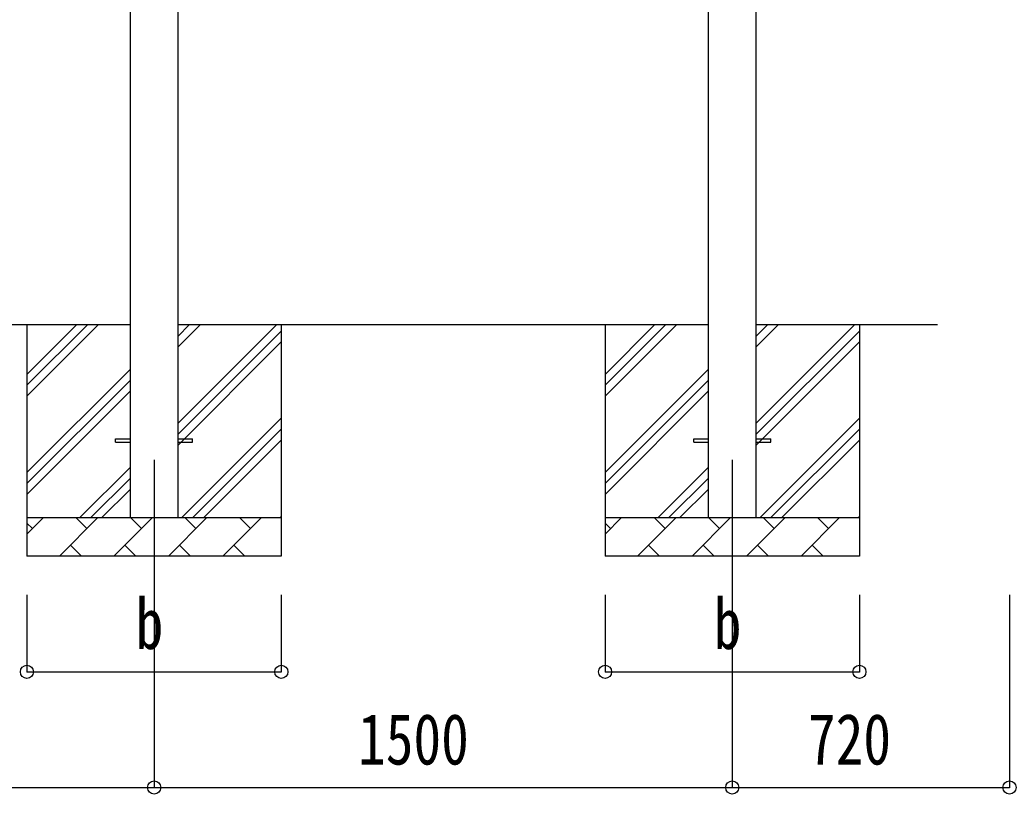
# Model space of a CAD drawing. Units: millimetres, scale not verified. Extents: x -16820 to 16820, y -11880 to 11880.
# Drawn here: x -215 to 2370, y -6301 to -4293 of the extents above; entities that cross this region are included whole.
import ezdxf
from ezdxf.enums import TextEntityAlignment as Align

# ---------------------------------------------------------------- set-up
doc = ezdxf.new("R2010")
doc.units = ezdxf.units.MM
doc.header["$LTSCALE"] = 50
for name, color, linetype in [('0-3_YKK_12', 2, 'Continuous'), ('0-4_YKK_13', 4, 'Continuous'), ('0-5_YKK_A1', 4, 'Continuous'), ('0-6_YKK_D', 6, 'Continuous')]:
    doc.layers.add(name, color=color, linetype=linetype)
doc.styles.add('ＭＳ ゴシック', font='')
doc.styles.get('ＭＳ ゴシック').set_extended_font_data('MS Gothic')

msp = doc.modelspace()

# ---------------------------------------------------------------- linework, layer by layer
at = {"layer": '0-3_YKK_12'}
for p, q in [((133.6, -5433.85), (133.6, -5933.85)), ((1633.6, -5433.85), (1633.6, -5933.85))]:
    msp.add_line(p, q, dxfattribs=at)
at = {"layer": '0-4_YKK_13'}
for p, q in [((33.6, -5379.35), (71.1, -5379.35)), ((33.6, -5388.35), (33.6, -5379.35)), ((33.6, -5388.35), (71.1, -5388.35)), ((196.1, -5379.35), (233.6, -5379.35)), ((196.1, -5388.35), (233.6, -5388.35)), ((233.6, -5388.35), (233.6, -5379.35)), ((1533.6, -5379.35), (1571.1, -5379.35)), ((1533.6, -5388.35), (1533.6, -5379.35)), ((1533.6, -5388.35), (1571.1, -5388.35)), ((1696.1, -5379.35), (1733.6, -5379.35)), ((1696.1, -5388.35), (1733.6, -5388.35)), ((1733.6, -5388.35), (1733.6, -5379.35))]:
    msp.add_line(p, q, dxfattribs=at)
at = {"layer": '0-5_YKK_A1'}
for p, q in [((1571.1, -2636.85), (1571.1, -5583.85)), ((1696.1, -5583.85), (1696.1, -2636.85)), ((71.1, -2686.85), (71.1, -5583.85)), ((196.1, -5583.85), (196.1, -2686.85)), ((71.1, -5083.85), (-1303.9, -5083.85)), ((-196.4, -5083.85), (-196.4, -5683.85)), ((-196.4, -5268.9), (-11.35, -5083.85)), ((-196.4, -5240.61), (-39.64, -5083.85)), ((-196.4, -5212.33), (-67.92, -5083.85)), ((1571.1, -5083.85), (196.1, -5083.85)), ((196.1, -5338.95), (451.2, -5083.85)), ((196.1, -5140.96), (253.21, -5083.85)), ((196.1, -5112.67), (224.92, -5083.85)), ((463.6, -5083.85), (463.6, -5683.85)), ((1303.6, -5083.85), (1303.6, -5683.85)), ((1303.6, -5268.9), (1488.65, -5083.85)), ((1303.6, -5240.61), (1460.36, -5083.85)), ((1303.6, -5212.33), (1432.08, -5083.85)), ((2165.96, -5083.85), (1696.1, -5083.85)), ((1696.1, -5338.95), (1951.2, -5083.85)), ((1696.1, -5140.96), (1753.21, -5083.85)), ((1696.1, -5112.67), (1724.92, -5083.85)), ((1963.6, -5083.85), (1963.6, -5683.85)), ((196.1, -5367.23), (463.6, -5099.73)), ((1696.1, -5367.23), (1963.6, -5099.73)), ((196.1, -5395.51), (463.6, -5128.01)), ((1696.1, -5395.51), (1963.6, -5128.01)), ((-196.4, -5466.89), (71.1, -5199.39)), ((1303.6, -5466.89), (1571.1, -5199.39)), ((-196.4, -5495.17), (71.1, -5227.67)), ((1303.6, -5495.17), (1571.1, -5227.67)), ((-196.4, -5523.46), (71.1, -5255.96)), ((1303.6, -5523.46), (1571.1, -5255.96)), ((205.76, -5583.85), (463.6, -5326)), ((1705.76, -5583.85), (1963.6, -5326)), ((234.04, -5583.85), (463.6, -5354.29)), ((1734.04, -5583.85), (1963.6, -5354.29)), ((262.32, -5583.85), (463.6, -5382.57)), ((1762.32, -5583.85), (1963.6, -5382.57)), ((-58.8, -5583.85), (71.1, -5453.95)), ((1441.2, -5583.85), (1571.1, -5453.95)), ((-30.52, -5583.85), (71.1, -5482.23)), ((1469.48, -5583.85), (1571.1, -5482.23)), ((-2.23, -5583.85), (71.1, -5510.51)), ((1497.77, -5583.85), (1571.1, -5510.51)), ((460.31, -5583.85), (463.6, -5580.56)), ((1960.31, -5583.85), (1963.6, -5580.56)), ((-196.4, -5583.85), (463.6, -5583.85)), ((-196.4, -5626.74), (-153.51, -5583.85)), ((-182.06, -5612.4), (-196.4, -5598.06)), ((-112.09, -5683.85), (-12.09, -5583.85)), ((-40.64, -5612.4), (-69.19, -5583.85)), ((29.33, -5683.85), (129.33, -5583.85)), ((100.78, -5612.4), (72.23, -5583.85)), ((170.76, -5683.85), (270.76, -5583.85)), ((242.2, -5612.4), (213.65, -5583.85)), ((312.18, -5683.85), (412.18, -5583.85)), ((383.62, -5612.4), (355.07, -5583.85)), ((1303.6, -5583.85), (1963.6, -5583.85)), ((1303.6, -5626.74), (1346.49, -5583.85)), ((1317.94, -5612.4), (1303.6, -5598.06)), ((1387.91, -5683.85), (1487.91, -5583.85)), ((1459.36, -5612.4), (1430.81, -5583.85)), ((1529.33, -5683.85), (1629.33, -5583.85)), ((1600.78, -5612.4), (1572.23, -5583.85)), ((1670.76, -5683.85), (1770.76, -5583.85)), ((1742.2, -5612.4), (1713.65, -5583.85)), ((1812.18, -5683.85), (1912.18, -5583.85)), ((1883.62, -5612.4), (1855.07, -5583.85)), ((-83.53, -5655.29), (-54.98, -5683.85)), ((57.89, -5655.29), (86.44, -5683.85)), ((199.31, -5655.29), (227.86, -5683.85)), ((340.73, -5655.29), (369.28, -5683.85)), ((1416.47, -5655.29), (1445.02, -5683.85)), ((1557.89, -5655.29), (1586.44, -5683.85)), ((1699.31, -5655.29), (1727.86, -5683.85)), ((1840.73, -5655.29), (1869.28, -5683.85)), ((463.6, -5683.85), (-196.4, -5683.85)), ((1963.6, -5683.85), (1303.6, -5683.85))]:
    msp.add_line(p, q, dxfattribs=at)
at = {"layer": '0-6_YKK_D'}
for p, q in [((-196.4, -5783.85), (-196.4, -5984.85)), ((133.6, -5783.85), (133.6, -6284.85)), ((133.6, -5783.85), (133.6, -6284.85)), ((463.6, -5783.85), (463.6, -5984.85)), ((1303.6, -5783.85), (1303.6, -5984.85)), ((1633.6, -5783.85), (1633.6, -6284.85)), ((1633.6, -5783.85), (1633.6, -6284.85)), ((1963.6, -5783.85), (1963.6, -5984.85)), ((2353.11, -5783.85), (2353.11, -6284.85)), ((-196.4, -5983.85), (463.6, -5983.85)), ((1303.6, -5983.85), (1963.6, -5983.85)), ((-1366.4, -6283.85), (133.6, -6283.85)), ((133.6, -6283.85), (1633.6, -6283.85)), ((1633.6, -6283.85), (2353.11, -6283.85))]:
    msp.add_line(p, q, dxfattribs=at)
for centre in [(-196.4, -5983.85), (463.6, -5983.85), (1303.6, -5983.85), (1963.6, -5983.85), (133.6, -6283.85), (133.6, -6283.85), (1633.6, -6283.85), (1633.6, -6283.85), (2353.11, -6283.85)]:
    msp.add_circle(centre, 17, dxfattribs=at)

# ---------------------------------------------------------------- texts
at = {"layer": '0-6_YKK_D', "style": 'ＭＳ ゴシック', "width": 0.8}
for s, p in [('b', (85.6, -5963.85)), ('b', (1585.6, -5963.85)), ('1500', (662.8, -6263.85)), ('720', (1830.15, -6263.85))]:
    msp.add_text(s, height=132, dxfattribs=at).set_placement(p, align=Align.BOTTOM_LEFT)

doc.saveas('drawing.dxf')
